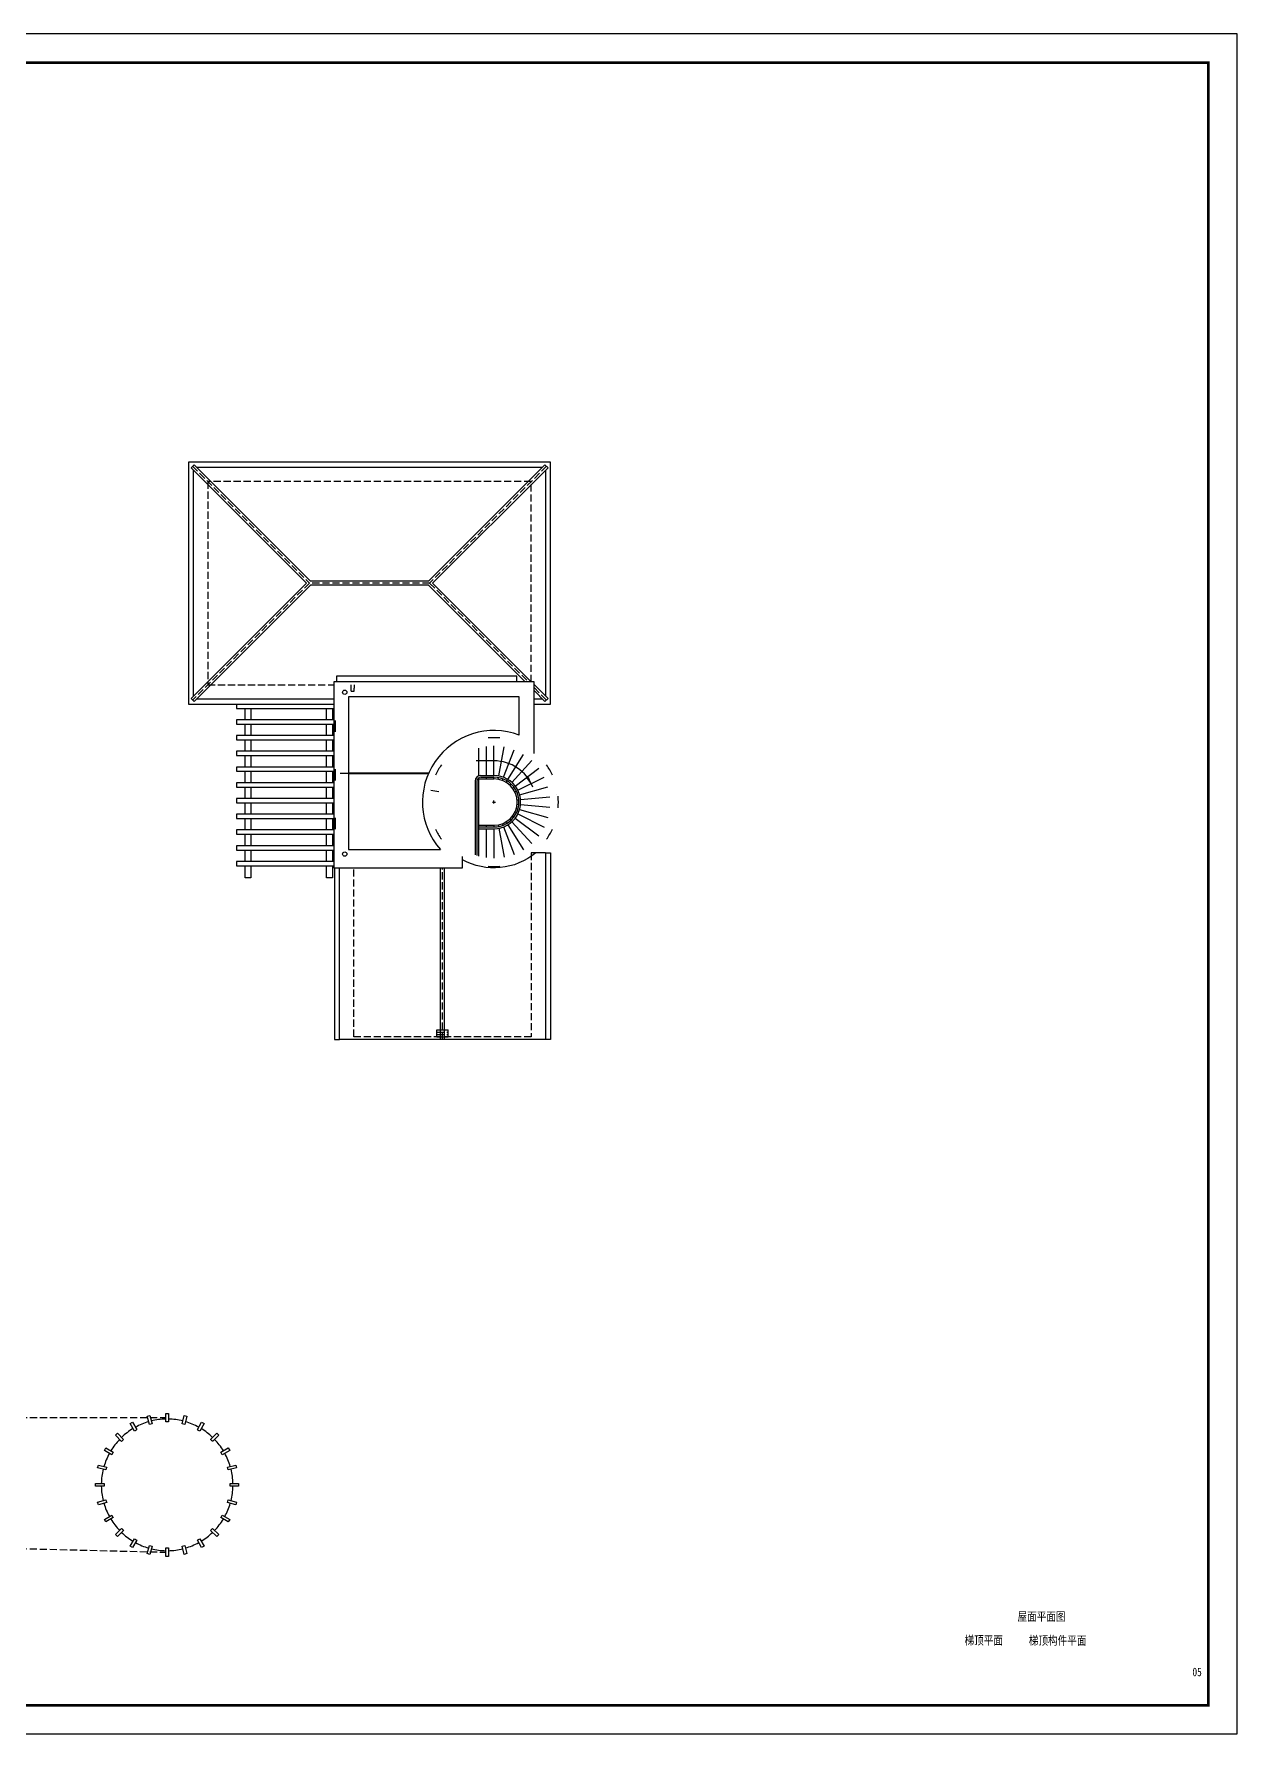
# Model space of a CAD drawing. Extents: x -34815 to 81416, y -425322 to 67478.
# Drawn here: x 39366 to 81416, y -249522 to -190122 of the extents above; entities that cross this region are included whole.
import ezdxf
from ezdxf.enums import TextEntityAlignment as Align

# ---------------------------------------------------------------- set-up
doc = ezdxf.new("R2010")
doc.units = 0
doc.header["$LTSCALE"] = 1000
doc.header["$MEASUREMENT"] = 0
doc.linetypes.add('DASH', pattern=[0.35, 0.25, -0.1])
for name, color, linetype in [('column', 6, 'Continuous'), ('DIM_SYMB', 3, 'Continuous'), ('PUB_TITLE', 7, 'Continuous'), ('STAIR', 4, 'Continuous'), ('WINDOW', 4, 'Continuous'), ('坯担层', 7, 'Continuous'), ('填充', 5, 'Continuous')]:
    doc.layers.add(name, color=color, linetype=linetype)
doc.layers.add('图纸内框线层', color=2, linetype='Continuous', lineweight=25)
doc.styles.add('chtb', font='')
doc.styles.get('chtb').set_extended_font_data('NSimSun')

# ---------------------------------------------------------------- blocks, each defined once
blk = doc.blocks.new('A1100图框')
at = {"layer": 'PUB_TITLE'}
blk.add_lwpolyline([(-2684, 8078), (81416, 8078), (81416, 67478), (-2684, 67478)], close=True, dxfattribs=at)
at = {"layer": 'PUB_TITLE', "const_width": 100}
blk.add_lwpolyline([(-184, 9078), (80416, 9078), (80416, 66478), (-184, 66478)], close=True, dxfattribs=at)
blk = doc.blocks.new('HGDS')
at = {"layer": 'STAIR'}
for p, q in [((40314, -102962), (40314, -102537)), ((40314, -102537), (40514, -102537)), ((40514, -102537), (40514, -102962)), ((43164, -102962), (43164, -102537)), ((43164, -102537), (43364, -102537)), ((43364, -102537), (43364, -102962)), ((40314, -103512), (40314, -103112)), ((40514, -103112), (40514, -103512)), ((43164, -103512), (43164, -103112)), ((43364, -103112), (43364, -103512)), ((40314, -104062), (40314, -103662)), ((40514, -103662), (40514, -104062)), ((43164, -104062), (43164, -103662)), ((43364, -103662), (43364, -104062)), ((40314, -104612), (40314, -104212)), ((40514, -104212), (40514, -104612)), ((43164, -104612), (43164, -104212)), ((43364, -104212), (43364, -104612)), ((40314, -105162), (40314, -104762)), ((40514, -104762), (40514, -105162)), ((43164, -105162), (43164, -104762)), ((43364, -104762), (43364, -105162)), ((40314, -105712), (40314, -105312)), ((40514, -105312), (40514, -105712)), ((43164, -105712), (43164, -105312)), ((43364, -105312), (43364, -105712)), ((40314, -106262), (40314, -105862)), ((40514, -105862), (40514, -106262)), ((43164, -106262), (43164, -105862)), ((43364, -105862), (43364, -106262)), ((40314, -106812), (40314, -106412)), ((40514, -106412), (40514, -106812)), ((43164, -106812), (43164, -106412)), ((43364, -106412), (43364, -106812)), ((40314, -107362), (40314, -106962)), ((40314, -107912), (40314, -107512)), ((40514, -106962), (40514, -107362)), ((40514, -107512), (40514, -107912)), ((43164, -107362), (43164, -106962)), ((43164, -107912), (43164, -107512)), ((43364, -106962), (43364, -107362)), ((43364, -107512), (43364, -107912)), ((40314, -108462), (40314, -108062)), ((40514, -108062), (40514, -108462)), ((43164, -108462), (43164, -108062)), ((43364, -108062), (43364, -108462))]:
    blk.add_line(p, q, dxfattribs=at)
for points in [[(40264, -103112), (43664, -103112), (43664, -102962), (40264, -102962)], [(40264, -103662), (43664, -103662), (43664, -103512), (40264, -103512)], [(40264, -104212), (43664, -104212), (43664, -104062), (40264, -104062)], [(40264, -104762), (43664, -104762), (43664, -104612), (40264, -104612)], [(40264, -105312), (43664, -105312), (43664, -105162), (40264, -105162)], [(40264, -105862), (43664, -105862), (43664, -105712), (40264, -105712)], [(40264, -106412), (43664, -106412), (43664, -106262), (40264, -106262)], [(40264, -106962), (43664, -106962), (43664, -106812), (40264, -106812)], [(40264, -107512), (43664, -107512), (43664, -107362), (40264, -107362)], [(40264, -108062), (43664, -108062), (43664, -107912), (40264, -107912)], [(43664, -108607), (43664, -108462), (40264, -108462)]]:
    blk.add_lwpolyline(points, dxfattribs=at)

msp = doc.modelspace()

# ---------------------------------------------------------------- linework, layer by layer
at = {"linetype": 'DASH'}
for p, q in [((44909, -205224), (48995, -209310)), ((57280, -205224), (53195, -209310)), ((48995, -209310), (44909, -213396)), ((53195, -209310), (48995, -209310)), ((53195, -209310), (56645, -212760)), ((56845, -212960), (57280, -213396)), ((53645, -225260), (53645, -219260)), ((30823, -238443), (43969, -238468)), ((30823, -242844), (43969, -243168))]:
    msp.add_line(p, q, dxfattribs=at)
for p, q in [((50454, -213080), (50454, -212980)), ((50454, -213080), (50554, -213080)), ((50554, -213080), (50554, -212980))]:
    msp.add_line(p, q)
for points in [[(56745, -212760), (56745, -205760), (45445, -205760), (45445, -212860), (49845, -212860)], [(56745, -218735), (56745, -225160), (50545, -225160), (50545, -219260)]]:
    msp.add_lwpolyline(points, dxfattribs=at)
msp.add_lwpolyline([(56245, -212760), (56245, -212560), (49945, -212560), (49945, -212760)])
msp.add_lwpolyline([(56907, -218735, -0.306041), (54345, -218980, -0.306041)], format="xyb")
for centre in [(50229, -213122), (50229, -218777)]:
    msp.add_circle(centre, 75)
at = {"layer": 'column'}
for p, q in [((44856, -205277), (44962, -205172)), ((44856, -205277), (48897, -209310)), ((44962, -205172), (49030, -209235)), ((57227, -205172), (53159, -209235)), ((57333, -205277), (53292, -209310)), ((57227, -205172), (57333, -205277)), ((48897, -209310), (44856, -213343)), ((49030, -209385), (44962, -213449)), ((49030, -209385), (44962, -213449)), ((53159, -209235), (49030, -209235)), ((53159, -209385), (49030, -209385)), ((53159, -209385), (56538, -212760)), ((53292, -209310), (56749, -212760)), ((56845, -212856), (57333, -213343)), ((56845, -213066), (57227, -213449)), ((44856, -213343), (44962, -213449)), ((57227, -213449), (57333, -213343)), ((53517, -216605), (53232, -216552)), ((57631, -216711), (57631, -216712)), ((57244, -218735), (57244, -225260)), ((50045, -225260), (50045, -219260)), ((53570, -225260), (53570, -219260)), ((53720, -225260), (53720, -219260))]:
    msp.add_line(p, q, dxfattribs=at)
for points in [[(44945, -213255), (44945, -205365)], [(45050, -205260), (57139, -205260)], [(57245, -205365), (57245, -213255)], [(56845, -215263), (56845, -212760), (56845, -212760), (49845, -212760), (49845, -219260), (54345, -219260), (54345, -218865)], [(49845, -213360), (45050, -213360)], [(57139, -213360), (56845, -213360)], [(57244, -218735), (56745, -218735)], [(57244, -225260), (50045, -225260)]]:
    msp.add_lwpolyline(points, dxfattribs=at)
at = {"layer": 'DIM_SYMB'}
msp.add_line((55445, -215520), (54818, -215520), dxfattribs=at)
msp.add_lwpolyline([(56621, -216109, 0, 0, 0), (56621, -216109, 100, 0, 0), (56803, -216437, 0, 0, 0)], format="xyseb", dxfattribs=at)
msp.add_arc((55445, -216985), 1465, 21.99077, 90, dxfattribs=at)
at = {"layer": 'STAIR', "linetype": 'DASH', "ltscale": 0.1}
for p, q in [((50454, -212980), (50454, -212860)), ((50554, -212860), (50554, -212980))]:
    msp.add_line(p, q, dxfattribs=at)
at = {"layer": 'STAIR'}
for p, q in [((49895, -214110), (49895, -214510)), ((55175, -215019), (55175, -216030)), ((55445, -216030), (55445, -215000)), ((54905, -215076), (54905, -216047)), ((55616, -216046), (55805, -215033)), ((55781, -216093), (56153, -215132)), ((55934, -216169), (56477, -215294)), ((56071, -216273), (56765, -215512)), ((49895, -215810), (49895, -216210)), ((54905, -216150), (54905, -216115)), ((54905, -216150), (55445, -216150)), ((54905, -216150), (54905, -217770)), ((54985, -216030), (55445, -216030)), ((54985, -216090), (55445, -216090)), ((55175, -216090), (55175, -216150)), ((55175, -216115), (55175, -216150)), ((55445, -216150), (55445, -216090)), ((55594, -216164), (55605, -216105)), ((55737, -216205), (55759, -216149)), ((56187, -216399), (57009, -215779)), ((56277, -216545), (57199, -216086)), ((54785, -216230), (54785, -218806)), ((54845, -216230), (54845, -218826)), ((55871, -216271), (55903, -216220)), ((55991, -216361), (56031, -216317)), ((56091, -216472), (56139, -216436)), ((56170, -216599), (56224, -216572)), ((56339, -216705), (57330, -216424)), ((56371, -216874), (57396, -216779)), ((55395, -216960), (55495, -216960)), ((55445, -217010), (55445, -216910)), ((56170, -217321), (56224, -217348)), ((56224, -217182), (56282, -217198)), ((56251, -216885), (56311, -216880)), ((56251, -217035), (56311, -217040)), ((56277, -217374), (57199, -217834)), ((56339, -217214), (57330, -217496)), ((56371, -217046), (57396, -217141)), ((49895, -217510), (49895, -217910)), ((54905, -217770), (55445, -217770)), ((54905, -217770), (54905, -217895)), ((54905, -217830), (55445, -217830)), ((54905, -217873), (54905, -218844)), ((54908, -217890), (55445, -217890)), ((55175, -217770), (55175, -217805)), ((55175, -217770), (55175, -217830)), ((55175, -217890), (55175, -218901)), ((55445, -217770), (55445, -217830)), ((55445, -217890), (55445, -218920)), ((55594, -217756), (55605, -217815)), ((55616, -217874), (55805, -218887)), ((55737, -217715), (55759, -217771)), ((55781, -217827), (56153, -218788)), ((55871, -217649), (55903, -217700)), ((55934, -217751), (56477, -218626)), ((55991, -217559), (56031, -217603)), ((56071, -217647), (56765, -218408)), ((56091, -217448), (56139, -217484)), ((56187, -217520), (57009, -218141))]:
    msp.add_line(p, q, dxfattribs=at)
for centre, radius, start, end in [((55445, -216960), 2250, 84.79129, 95.20871), ((55445, -216960), 2250, 144.79129, 155.20871), ((54985, -216230), 200, 90, 180), ((54985, -216230), 140, 90, 180), ((55445, -216960), 930, 269.99953, 90.00017), ((55445, -216960), 870, 269.99953, 90.00017), ((55445, -216960), 810, 270, 90), ((55445, -216960), 2250, 24.79129, 35.20871), ((55445, -216960), 2250, 354.79131, 5.20869), ((55445, -216960), 2250, 204.79129, 215.20871), ((55445, -216960), 2250, 324.79129, 335.20871), ((55445, -216960), 2250, 264.79129, 275.20871)]:
    msp.add_arc(centre, radius, start, end, dxfattribs=at)
at = {"layer": 'WINDOW', "linetype": 'DASH'}
for p, q in [((53445, -225160), (53445, -224920)), ((53445, -225000), (53845, -225000)), ((53445, -225080), (53845, -225080)), ((53845, -225160), (53845, -224920))]:
    msp.add_line(p, q, dxfattribs=at)
at = {"layer": 'WINDOW'}
for points in [[(56845, -213540), (57425, -213540), (57425, -205080), (44765, -205080), (44765, -213540), (49845, -213540)], [(57244, -218735), (57424, -218735), (57424, -225260), (57244, -225260)], [(49865, -219260), (49865, -219260), (49865, -225260), (50045, -225260)]]:
    msp.add_lwpolyline(points, dxfattribs=at)
at = {"layer": '坯担层'}
for p, q in [((53445, -224920), (53845, -224920)), ((53445, -225160), (53845, -225160))]:
    msp.add_line(p, q, dxfattribs=at)
for points in [[(42876, -238938), (42726, -238678), (42812, -238628), (42963, -238888, 0.011365), (42876, -238938)], [(43402, -238706), (43324, -238416), (43420, -238390), (43498, -238681, 0.011365), (43402, -238706)], [(43969, -238619), (43969, -238318), (44069, -238318), (44069, -238619, 0.011365), (43969, -238619)], [(44540, -238681), (44618, -238390), (44714, -238416), (44637, -238706, 0.011365), (44540, -238681)], [(45076, -238888), (45226, -238628), (45312, -238678), (45162, -238938, 0.011365), (45076, -238888)], [(42429, -239298), (42216, -239086), (42287, -239015), (42499, -239227, 0.011365), (42429, -239298)], [(45539, -239227), (45752, -239015), (45822, -239086), (45610, -239298, 0.011365), (45539, -239227)], [(42089, -239762), (41829, -239611), (41879, -239525), (42139, -239675, 0.011365), (42089, -239762)], [(45899, -239675), (46159, -239525), (46209, -239611), (45949, -239762, 0.011365), (45899, -239675)], [(41882, -240297), (41591, -240219), (41617, -240123), (41908, -240200, 0.011365), (41882, -240297)], [(46131, -240200), (46421, -240123), (46447, -240219), (46157, -240297, 0.011365), (46131, -240200)], [(41820, -240868), (41519, -240868), (41519, -240768), (41820, -240768, 0.011365), (41820, -240868)], [(46219, -240768), (46519, -240768), (46519, -240868), (46219, -240868, 0.011365), (46219, -240768)], [(41908, -241436), (41617, -241513), (41591, -241417), (41882, -241339, 0.011365), (41908, -241436)], [(46157, -241339), (46447, -241417), (46421, -241513), (46131, -241436, 0.011365), (46157, -241339)], [(42139, -241961), (41879, -242111), (41829, -242025), (42089, -241874, 0.011365), (42139, -241961)], [(42499, -242409), (42287, -242621), (42216, -242550), (42429, -242338, 0.011365), (42499, -242409)], [(45610, -242338), (45822, -242550), (45752, -242621), (45539, -242409, 0.011365), (45610, -242338)], [(45949, -241874), (46209, -242025), (46159, -242111), (45899, -241961, 0.011365), (45949, -241874)], [(42963, -242748), (42812, -243008), (42726, -242958), (42876, -242698, 0.011365), (42963, -242748)], [(43498, -242955), (43420, -243246), (43324, -243220), (43402, -242930, 0.011365), (43498, -242955)], [(44637, -242930), (44714, -243220), (44618, -243246), (44540, -242955, 0.011365), (44637, -242930)], [(45162, -242698), (45312, -242958), (45226, -243008), (45076, -242748, 0.011365), (45162, -242698)], [(44069, -243017), (44069, -243318), (43969, -243318), (43969, -243017, 0.011365), (44069, -243017)]]:
    msp.add_lwpolyline(points, format="xyb", close=True, dxfattribs=at)
for start, end in [(106.24566, 118.75434), (91.24566, 103.75434), (76.24566, 88.75434), (61.24566, 73.75434), (136.24566, 148.75434), (121.24566, 133.75434), (46.24566, 58.75434), (31.24566, 43.75434), (151.24566, 163.75434), (16.24566, 28.75434), (166.24566, 178.75434), (1.24566, 13.75434), (181.24566, 193.75434), (346.24566, 358.75434), (196.24566, 208.75434), (331.24566, 343.75434), (211.24566, 223.75434), (316.24566, 328.75434), (226.24566, 238.75434), (241.24566, 253.75434), (286.24566, 298.75434), (301.24566, 313.75434), (256.24566, 268.75434), (271.24566, 283.75434)]:
    msp.add_arc((44019, -240818), 2300, start, end, dxfattribs=at)
at = {"layer": '填充'}
for p, q in [((50065, -215950), (50365, -215950)), ((50365, -215935), (53158, -215935)), ((50365, -215965), (53158, -215965))]:
    msp.add_line(p, q, dxfattribs=at)
msp.add_lwpolyline([(56325, -214620), (56325, -213280), (50365, -213280), (50365, -218620), (53575, -218620)], dxfattribs=at)
msp.add_arc((55445, -216960), 2500, 69.39338, 221.60565, dxfattribs=at)

# ---------------------------------------------------------------- block references
msp.add_blockref('A1100图框', (0, -257600))
at = {"layer": 'column', "extrusion": (0, 0, -1), "xscale": -1, "zscale": -1, "rotation": 180}
msp.add_blockref('HGDS', (-90109, -322147), dxfattribs=at)

# ---------------------------------------------------------------- texts
at = {"layer": '图纸内框线层', "color": 0, "style": 'chtb', "width": 0.8}
for s, p in [('屋面平面图', (73744, -245569)), ('梯顶平面', (71892, -246399)), ('梯顶构件平面', (74138, -246408))]:
    msp.add_text(s, height=300, dxfattribs=at).set_placement(p)
msp.add_text('05', height=300, dxfattribs=at).set_placement((80022, -247504), align=Align.CENTER)

doc.saveas('drawing.dxf')
